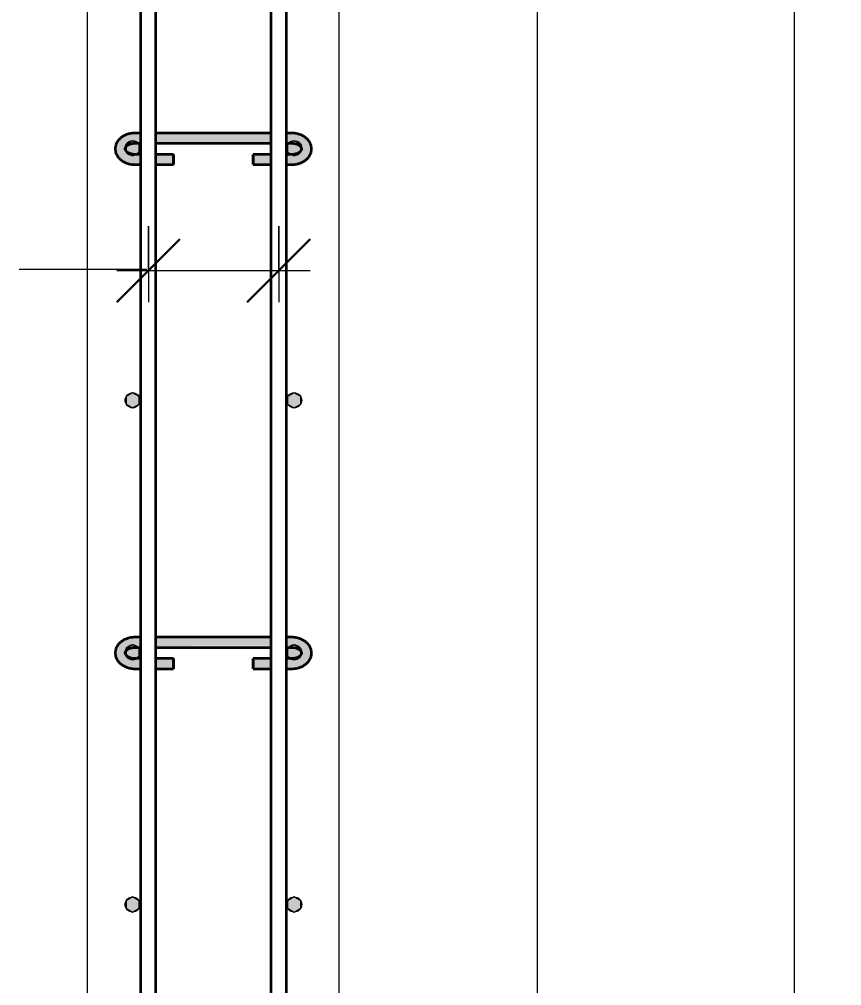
# Model space of a CAD drawing. Header units: millimetres. Extents: x 30199 to 68228, y -5153 to 33546.
# Drawn here: x 64716 to 65368, y -764 to 2 of the extents above; entities that cross this region are included whole.
import ezdxf

# ---------------------------------------------------------------- set-up
doc = ezdxf.new("R2010")
doc.units = ezdxf.units.MM
for name, color, linetype, lineweight in [('AA_Dim', 7, 'Continuous', 9), ('AA_Dim-25', 7, 'Continuous', 9), ('AA_Oformlenie', 7, 'Continuous', 9), ('AA_Vinoska', 7, 'Continuous', 9), ('AF_Stena_Опалубка', 253, 'Continuous', 20), ('KR_Armatura', 7, 'Continuous', 20), ('KR_Armatura_Tonkie', 7, 'Continuous', 20)]:
    doc.layers.add(name, color=color, linetype=linetype, lineweight=lineweight)
doc.styles.add('ISOCPEUR_1', font='isocpeur.TTF', dxfattribs={"width": 0.9, "height": 62.5})
doc.styles.add('ISOCPEUR_8', font='isocpeur.TTF', dxfattribs={"width": 0.8, "height": 62.5})
doc.dimstyles.new('05_Округл_1мм__прозр__1', dxfattribs={"dimscale": 304.8, "dimtxt": 62.672186, "dimasz": 0.139436, "dimexe": 0.123031, "dimexo": 0.082021, "dimgap": 0.008202, "dimtad": 1, "dimdec": 0, "dimdsep": 46, "dimtxsty": 'ISOCPEUR_1', "dimblk1": 'OBLIQUE', "dimblk2": 'OBLIQUE', "dimsah": 1, "dimcen": 0.09, "dimdle": 0.123031, "dimazin": 0, "dimtfac": 1, "dimtdec": 4, "dimtix": 1, "dimtmove": 0, "dimatfit": 3, "dimfxl": 1, "dimtvp": 1, "dimtolj": 1, "dimtzin": 0, "dimlwd": 18, "dimlwe": 18, "dimarcsym": 2})
doc.dimstyles.new('10_Раскладка_арматуры_с_засечками_1', dxfattribs={"dimscale": 304.8, "dimtxt": 0.18, "dimasz": 0.164042, "dimexe": 0.082021, "dimexo": 0, "dimgap": 0, "dimtad": 1, "dimdec": 3, "dimrnd": 0.001, "dimdsep": 46, "dimtxsty": 'ISOCPEUR_8', "dimblk1": 'OBLIQUE', "dimblk2": 'OBLIQUE', "dimsah": 1, "dimcen": 0.09, "dimdle": 0.082021, "dimazin": 0, "dimtfac": 1, "dimtdec": 4, "dimtix": 1, "dimtmove": 0, "dimatfit": 3, "dimfxl": 1, "dimtvp": 1, "dimtolj": 1, "dimtzin": 0, "dimlwd": 18, "dimlwe": 18, "dimarcsym": 2})

# ---------------------------------------------------------------- blocks, each defined once
blk = doc.blocks.new('261_Шпилька массив _НесАрм_РабПлоск_ - 8 А240-4151681-2-2 Армирование')
at = {"layer": 'KR_Armatura_Tonkie', "lineweight": 35}
for points in [[(32603.16, -111.81), (32603.16, -104.98), (32596.98, -103.54), (32595.65, -101.78), (32595.16, -100.49), (32596.23, -97.67), (32599.81, -95.47), (32603.16, -94.84), (32603.16, -88.01), (32597.1, -88.95), (32594.31, -90.34), (32590.67, -93.42), (32588.38, -96.17), (32587.16, -100.49), (32588.38, -104.82), (32591.85, -108.49), (32597.27, -110.98), (32599.27, -111.26)], [(32727, -111.81), (32733.12, -110.95), (32738.31, -108.49), (32741.78, -104.82), (32743, -100.49), (32741.78, -96.17), (32739.41, -92.58), (32734.11, -89.39), (32727, -88.15), (32727, -94.84), (32731, -95.6), (32734.11, -98.14), (32734.93, -100.67), (32734.11, -102.39), (32732.46, -103.72), (32727, -105.12), (32727, -110.98)], [(32603.16, -511.81), (32603.16, -504.98), (32596.98, -503.54), (32595.65, -501.78), (32595.19, -500.43), (32596.23, -497.67), (32599.16, -495.6), (32603.16, -494.84), (32603.16, -488.01), (32597.1, -488.95), (32594.31, -490.34), (32590.67, -493.42), (32588.38, -496.17), (32587.16, -500.49), (32588.38, -504.82), (32591.85, -508.49), (32597.04, -510.95), (32599.27, -511.26)], [(32727, -511.81), (32733.12, -510.95), (32738.31, -508.49), (32741.78, -504.82), (32742.98, -500.43), (32741.78, -496.17), (32739.41, -492.58), (32734.11, -489.39), (32727, -488.15), (32727, -494.84), (32731, -495.6), (32734.11, -498.14), (32734.93, -500.67), (32734.11, -502.39), (32732.46, -503.72), (32727, -505.12), (32727, -510.98)]]:
    blk.add_hatch(color=256, dxfattribs=at).paths.add_polyline_path(points)
h = blk.add_hatch(color=256, dxfattribs=at)
h.paths.add_polyline_path([(32607.5, -94.84), (32607.5, -88.01), (32603.16, -88.15), (32603.16, -94.84), (32606.89, -94.84)])
h.paths.add_polyline_path([(32723, -94.84), (32727, -94.84), (32727, -88.01), (32723, -88.15), (32723, -94.81)])
h.paths.add_polyline_path([(32660.48, -94.84), (32711, -94.73), (32711, -88.01), (32619.5, -88.2), (32619.5, -94.84)])
h = blk.add_hatch(color=256, dxfattribs=at)
h.paths.add_polyline_path([(32603.16, -112.98), (32603.16, -111.81), (32597.04, -110.95), (32591.85, -108.49), (32591.15, -108.15), (32595.65, -111.35), (32597.1, -112.04), (32599.71, -112.44)])
h.paths.add_polyline_path([(32595.72, -99.03), (32596.98, -97.45), (32603.16, -95.87), (32603.16, -94.84), (32599.13, -95.62), (32596.23, -97.69), (32596, -98.28)])
h = blk.add_hatch(color=256, dxfattribs=at)
h.paths.add_polyline_path([(32660.48, -96.01), (32711, -95.82), (32711, -94.84), (32619.5, -94.92), (32619.5, -96.01)])
h.paths.add_polyline_path([(32727, -96.01), (32727, -94.84), (32723, -94.84), (32723, -96.01)])
h.paths.add_polyline_path([(32603.16, -96.01), (32607.5, -95.87), (32607.5, -94.84), (32603.16, -94.84), (32603.16, -95.87)])
h = blk.add_hatch(color=256, dxfattribs=at)
h.paths.add_polyline_path([(32727, -112.98), (32734.51, -111.53), (32739.41, -108.41), (32741.78, -104.82), (32738.31, -108.49), (32732.89, -110.98), (32727, -111.81), (32727, -112.84)])
h.paths.add_polyline_path([(32734.23, -98.57), (32733.93, -97.67), (32730.36, -95.47), (32727, -94.84), (32727, -96.01), (32727.62, -96.1), (32734.11, -98.53)])
h = blk.add_hatch(color=256, dxfattribs=at)
h.paths.add_polyline_path([(32603.16, -111.81), (32607.5, -111.69), (32607.5, -104.98), (32603.16, -105.12), (32603.16, -110.98)])
h.paths.add_polyline_path([(32633.46, -111.81), (32633.46, -104.98), (32619.5, -105.12), (32619.5, -111.81)])
h = blk.add_hatch(color=256, dxfattribs=at)
h.paths.add_polyline_path([(32727, -111.81), (32727, -104.98), (32723, -105.17), (32723, -111.81)])
h.paths.add_polyline_path([(32711, -111.81), (32711, -104.98), (32696.7, -105.12), (32696.7, -111.81), (32709.57, -111.81)])
h = blk.add_hatch(color=256, dxfattribs=at)
h.paths.add_polyline_path([(32607.5, -112.98), (32607.5, -111.81), (32603.16, -111.81), (32603.16, -112.98)])
h.paths.add_polyline_path([(32633.46, -112.98), (32633.46, -111.81), (32619.5, -111.81), (32619.5, -112.98)])
h = blk.add_hatch(color=256, dxfattribs=at)
h.paths.add_polyline_path([(32709.57, -112.98), (32711, -112.84), (32711, -111.81), (32696.7, -111.81), (32696.7, -112.98)])
h.paths.add_polyline_path([(32723, -112.98), (32727, -112.84), (32727, -111.81), (32723, -111.89), (32723, -112.86)])
h = blk.add_hatch(color=256, dxfattribs=at)
h.paths.add_polyline_path([(32723, -494.84), (32727, -494.84), (32727, -488.01), (32723, -488.15), (32723, -494.81)])
h.paths.add_polyline_path([(32619.5, -494.84), (32711, -494.73), (32711, -488.01), (32619.5, -488.2), (32619.5, -494.12)])
h.paths.add_polyline_path([(32603.16, -494.84), (32607.5, -494.84), (32607.5, -488.01), (32603.16, -488.15), (32603.16, -494.01)])
h = blk.add_hatch(color=256, dxfattribs=at)
h.paths.add_polyline_path([(32603.16, -512.98), (32603.16, -511.81), (32597.04, -510.95), (32591.85, -508.49), (32591.15, -508.15), (32595.65, -511.35), (32597.1, -512.04), (32599.71, -512.44)])
h.paths.add_polyline_path([(32595.72, -499.03), (32596.98, -497.45), (32603.16, -495.87), (32603.16, -494.84), (32599.13, -495.62), (32596.23, -497.69), (32596, -498.28)])
h = blk.add_hatch(color=256, dxfattribs=at)
h.paths.add_polyline_path([(32603.16, -496.01), (32607.5, -495.87), (32607.5, -494.84), (32603.16, -494.84), (32603.16, -495.87)])
h.paths.add_polyline_path([(32727, -496.01), (32727, -494.84), (32723, -494.84), (32723, -496.01)])
h.paths.add_polyline_path([(32711, -496.01), (32711, -494.84), (32619.5, -494.92), (32619.5, -496.01), (32709.57, -496.01)])
h = blk.add_hatch(color=256, dxfattribs=at)
h.paths.add_polyline_path([(32727, -512.98), (32734.51, -511.53), (32739.41, -508.41), (32741.78, -504.82), (32738.31, -508.49), (32733.12, -510.95), (32727, -512.03), (32727, -512.84)])
h.paths.add_polyline_path([(32734.23, -498.57), (32733.93, -497.67), (32730.36, -495.47), (32727, -494.84), (32727, -496.01), (32727.62, -496.1), (32734.11, -498.53)])
h = blk.add_hatch(color=256, dxfattribs=at)
h.paths.add_polyline_path([(32603.16, -511.81), (32607.5, -511.69), (32607.5, -504.98), (32603.16, -505.12), (32603.16, -510.98)])
h.paths.add_polyline_path([(32633.46, -511.81), (32633.46, -504.98), (32619.5, -505.12), (32619.5, -511.81)])
h = blk.add_hatch(color=256, dxfattribs=at)
h.paths.add_polyline_path([(32711, -511.81), (32711, -504.98), (32696.7, -505.12), (32696.7, -511.81), (32709.57, -511.81)])
h.paths.add_polyline_path([(32723, -511.81), (32727, -511.81), (32727, -504.98), (32723, -505.17), (32723, -511.09)])
h = blk.add_hatch(color=256, dxfattribs=at)
h.paths.add_polyline_path([(32619.5, -512.98), (32633.46, -512.84), (32633.46, -511.81), (32619.5, -511.81), (32619.5, -512.91)])
h.paths.add_polyline_path([(32607.5, -512.98), (32607.5, -511.81), (32603.16, -511.81), (32603.16, -512.98)])
h = blk.add_hatch(color=256, dxfattribs=at)
h.paths.add_polyline_path([(32727, -512.98), (32727, -511.81), (32723, -512.03), (32723, -512.98)])
h.paths.add_polyline_path([(32709.57, -512.98), (32711, -512.84), (32711, -511.81), (32696.7, -511.81), (32696.7, -512.98)])
for p, q in [((32607.5, -88.01), (32603.16, -88.01)), ((32711, -88.01), (32619.5, -88.01)), ((32727, -88.01), (32723, -88.01)), ((32603.16, -96.01), (32607.5, -96.01)), ((32619.5, -96.01), (32711, -96.01)), ((32723, -96.01), (32727, -96.01)), ((32607.5, -104.98), (32603.16, -104.98)), ((32633.46, -104.98), (32619.5, -104.98)), ((32633.46, -104.98), (32633.46, -111.81)), ((32633.46, -106.15), (32633.46, -105.12)), ((32633.46, -112.84), (32633.46, -106.15)), ((32711, -104.98), (32696.7, -104.98)), ((32696.7, -111.81), (32696.7, -104.98)), ((32696.7, -105.12), (32696.7, -106.15)), ((32696.7, -106.15), (32696.7, -112.84)), ((32727, -104.98), (32723, -104.98)), ((32603.16, -112.98), (32607.5, -112.98)), ((32619.5, -112.98), (32633.46, -112.98)), ((32633.46, -111.81), (32633.46, -112.98)), ((32696.7, -112.98), (32696.7, -111.81)), ((32696.7, -112.98), (32711, -112.98)), ((32723, -112.98), (32727, -112.98)), ((32607.5, -488.01), (32603.16, -488.01)), ((32711, -488.01), (32619.5, -488.01)), ((32727, -488.01), (32723, -488.01)), ((32603.16, -496.01), (32607.5, -496.01)), ((32619.5, -496.01), (32711, -496.01)), ((32723, -496.01), (32727, -496.01)), ((32607.5, -504.98), (32603.16, -504.98)), ((32633.46, -504.98), (32619.5, -504.98)), ((32633.46, -504.98), (32633.46, -511.81)), ((32633.46, -506.15), (32633.46, -505.12)), ((32711, -504.98), (32696.7, -504.98)), ((32696.7, -511.81), (32696.7, -504.98)), ((32696.7, -505.12), (32696.7, -506.15)), ((32727, -504.98), (32723, -504.98)), ((32603.16, -512.98), (32607.5, -512.98)), ((32619.5, -512.98), (32633.46, -512.98)), ((32633.46, -512.84), (32633.46, -506.15)), ((32633.46, -511.81), (32633.46, -512.98)), ((32696.7, -506.15), (32696.7, -512.84)), ((32696.7, -512.98), (32696.7, -511.81)), ((32696.7, -512.98), (32711, -512.98)), ((32723, -512.98), (32727, -512.98))]:
    blk.add_line(p, q, dxfattribs=at)
at = {"layer": 'KR_Armatura_Tonkie', "lineweight": 35, "flags": 128}
for points in [[(32603.16, -88.01), (32602.57, -88.02), (32601.98, -88.04), (32601.39, -88.09), (32600.8, -88.14), (32600.21, -88.22), (32599.63, -88.31), (32599.05, -88.42), (32598.48, -88.55), (32597.91, -88.69), (32597.34, -88.85), (32596.79, -89.02), (32596.24, -89.21), (32595.7, -89.42), (32595.17, -89.65), (32594.65, -89.89), (32594.13, -90.15), (32593.63, -90.42), (32593.14, -90.72), (32592.66, -91.02), (32592.2, -91.35), (32591.75, -91.69), (32591.31, -92.05), (32590.89, -92.42), (32590.49, -92.81), (32590.1, -93.22), (32589.74, -93.64), (32589.39, -94.08), (32589.06, -94.54), (32588.76, -95.01), (32588.47, -95.49), (32588.22, -95.99), (32587.98, -96.5), (32587.78, -97.03), (32587.6, -97.56), (32587.45, -98.1), (32587.33, -98.66), (32587.25, -99.21), (32587.19, -99.78), (32587.16, -100.34), (32587.16, -100.49)], [(32743, -100.49), (32742.98, -99.93), (32742.94, -99.37), (32742.86, -98.81), (32742.75, -98.25), (32742.61, -97.71), (32742.44, -97.17), (32742.24, -96.64), (32742.01, -96.13), (32741.76, -95.63), (32741.49, -95.14), (32741.19, -94.66), (32740.87, -94.21), (32740.52, -93.76), (32740.16, -93.33), (32739.78, -92.92), (32739.38, -92.53), (32738.96, -92.15), (32738.53, -91.79), (32738.09, -91.44), (32737.62, -91.11), (32737.15, -90.8), (32736.66, -90.5), (32736.17, -90.22), (32735.66, -89.96), (32735.14, -89.71), (32734.61, -89.48), (32734.07, -89.27), (32733.52, -89.07), (32732.97, -88.89), (32732.41, -88.73), (32731.84, -88.58), (32731.27, -88.45), (32730.69, -88.34), (32730.11, -88.24), (32729.52, -88.16), (32728.94, -88.1), (32728.35, -88.05), (32727.75, -88.02), (32727.16, -88.01), (32727, -88.01)], [(32595.16, -100.49), (32595.17, -100.38), (32595.18, -100.27), (32595.19, -100.15), (32595.22, -100.03), (32595.25, -99.91), (32595.29, -99.79), (32595.34, -99.66), (32595.39, -99.52), (32595.46, -99.39), (32595.54, -99.24), (32595.64, -99.1), (32595.74, -98.95), (32595.86, -98.8), (32595.99, -98.64), (32596.13, -98.49), (32596.29, -98.33), (32596.47, -98.17), (32596.65, -98.01), (32596.85, -97.86), (32597.07, -97.71), (32597.3, -97.56), (32597.54, -97.41), (32597.79, -97.27), (32598.06, -97.13), (32598.33, -97), (32598.62, -96.87), (32598.92, -96.75), (32599.23, -96.64), (32599.55, -96.54), (32599.88, -96.44), (32600.21, -96.36), (32600.55, -96.28), (32600.9, -96.21), (32601.25, -96.15), (32601.61, -96.1), (32601.97, -96.06), (32602.33, -96.04), (32602.7, -96.02), (32603.06, -96.01), (32603.16, -96.01)], [(32727, -96.01), (32727.37, -96.01), (32727.73, -96.03), (32728.1, -96.06), (32728.46, -96.09), (32728.82, -96.14), (32729.17, -96.19), (32729.52, -96.26), (32729.86, -96.33), (32730.2, -96.42), (32730.53, -96.51), (32730.85, -96.61), (32731.16, -96.72), (32731.46, -96.84), (32731.75, -96.96), (32732.03, -97.09), (32732.3, -97.23), (32732.56, -97.37), (32732.8, -97.52), (32733.04, -97.66), (32733.25, -97.82), (32733.46, -97.97), (32733.65, -98.13), (32733.83, -98.29), (32733.99, -98.44), (32734.14, -98.6), (32734.27, -98.75), (32734.39, -98.91), (32734.5, -99.06), (32734.6, -99.2), (32734.68, -99.35), (32734.75, -99.49), (32734.81, -99.62), (32734.86, -99.75), (32734.91, -99.88), (32734.94, -100), (32734.96, -100.12), (32734.98, -100.24), (32734.99, -100.35), (32735, -100.46), (32735, -100.49)], [(32587.16, -100.49), (32587.18, -101.06), (32587.23, -101.62), (32587.31, -102.18), (32587.42, -102.74), (32587.56, -103.28), (32587.73, -103.82), (32587.93, -104.35), (32588.15, -104.86), (32588.4, -105.36), (32588.68, -105.85), (32588.98, -106.33), (32589.3, -106.78), (32589.64, -107.23), (32590, -107.66), (32590.38, -108.07), (32590.78, -108.46), (32591.2, -108.84), (32591.63, -109.2), (32592.08, -109.55), (32592.54, -109.88), (32593.01, -110.19), (32593.5, -110.49), (32594, -110.77), (32594.51, -111.03), (32595.03, -111.28), (32595.56, -111.51), (32596.09, -111.72), (32596.64, -111.92), (32597.19, -112.1), (32597.75, -112.26), (32598.32, -112.41), (32598.89, -112.54), (32599.47, -112.65), (32600.05, -112.75), (32600.64, -112.83), (32601.23, -112.89), (32601.82, -112.94), (32602.41, -112.97), (32603, -112.98), (32603.16, -112.98)], [(32603.16, -104.98), (32602.8, -104.98), (32602.43, -104.96), (32602.07, -104.93), (32601.7, -104.9), (32601.35, -104.85), (32600.99, -104.8), (32600.64, -104.73), (32600.3, -104.65), (32599.96, -104.57), (32599.64, -104.48), (32599.32, -104.38), (32599, -104.27), (32598.7, -104.15), (32598.41, -104.03), (32598.13, -103.9), (32597.86, -103.76), (32597.6, -103.62), (32597.36, -103.47), (32597.13, -103.33), (32596.91, -103.17), (32596.7, -103.02), (32596.51, -102.86), (32596.34, -102.7), (32596.18, -102.55), (32596.03, -102.39), (32595.89, -102.24), (32595.77, -102.08), (32595.66, -101.93), (32595.57, -101.79), (32595.48, -101.64), (32595.41, -101.5), (32595.35, -101.37), (32595.3, -101.24), (32595.26, -101.11), (32595.22, -100.99), (32595.2, -100.87), (32595.18, -100.75), (32595.17, -100.64), (32595.16, -100.53), (32595.16, -100.49)], [(32727, -112.98), (32727.59, -112.97), (32728.19, -112.95), (32728.78, -112.9), (32729.37, -112.85), (32729.95, -112.77), (32730.53, -112.68), (32731.11, -112.57), (32731.69, -112.44), (32732.26, -112.3), (32732.82, -112.14), (32733.37, -111.97), (32733.92, -111.78), (32734.46, -111.57), (32735, -111.34), (32735.52, -111.1), (32736.03, -110.84), (32736.53, -110.57), (32737.02, -110.27), (32737.5, -109.97), (32737.96, -109.64), (32738.41, -109.3), (32738.85, -108.94), (32739.27, -108.57), (32739.67, -108.18), (32740.06, -107.77), (32740.43, -107.35), (32740.77, -106.91), (32741.1, -106.45), (32741.41, -105.98), (32741.69, -105.5), (32741.95, -105), (32742.18, -104.49), (32742.39, -103.96), (32742.56, -103.43), (32742.71, -102.89), (32742.83, -102.33), (32742.92, -101.78), (32742.97, -101.21), (32743, -100.65), (32743, -100.49)], [(32735, -100.49), (32735, -100.61), (32734.99, -100.72), (32734.97, -100.84), (32734.95, -100.96), (32734.92, -101.08), (32734.88, -101.2), (32734.83, -101.33), (32734.77, -101.47), (32734.7, -101.6), (32734.62, -101.75), (32734.53, -101.89), (32734.42, -102.04), (32734.31, -102.19), (32734.17, -102.35), (32734.03, -102.5), (32733.87, -102.66), (32733.7, -102.82), (32733.51, -102.98), (32733.31, -103.13), (32733.1, -103.28), (32732.87, -103.43), (32732.63, -103.58), (32732.37, -103.72), (32732.11, -103.86), (32731.83, -103.99), (32731.54, -104.12), (32731.24, -104.24), (32730.93, -104.35), (32730.61, -104.45), (32730.29, -104.55), (32729.95, -104.63), (32729.61, -104.71), (32729.27, -104.78), (32728.91, -104.84), (32728.56, -104.89), (32728.19, -104.92), (32727.83, -104.95), (32727.47, -104.97), (32727.1, -104.98), (32727, -104.98)], [(32603.16, -488.01), (32602.57, -488.02), (32601.98, -488.04), (32601.39, -488.09), (32600.8, -488.14), (32600.21, -488.22), (32599.63, -488.31), (32599.05, -488.42), (32598.48, -488.55), (32597.91, -488.69), (32597.34, -488.85), (32596.79, -489.02), (32596.24, -489.21), (32595.7, -489.42), (32595.17, -489.65), (32594.65, -489.89), (32594.13, -490.15), (32593.63, -490.42), (32593.14, -490.72), (32592.66, -491.02), (32592.2, -491.35), (32591.75, -491.69), (32591.31, -492.05), (32590.89, -492.42), (32590.49, -492.81), (32590.1, -493.22), (32589.74, -493.64), (32589.39, -494.08), (32589.06, -494.54), (32588.76, -495.01), (32588.47, -495.49), (32588.22, -495.99), (32587.98, -496.5), (32587.78, -497.03), (32587.6, -497.56), (32587.45, -498.1), (32587.33, -498.66), (32587.25, -499.21), (32587.19, -499.78), (32587.16, -500.34), (32587.16, -500.49)], [(32743, -500.49), (32742.98, -499.93), (32742.94, -499.37), (32742.86, -498.81), (32742.75, -498.25), (32742.61, -497.71), (32742.44, -497.17), (32742.24, -496.64), (32742.01, -496.13), (32741.76, -495.63), (32741.49, -495.14), (32741.19, -494.66), (32740.87, -494.21), (32740.52, -493.76), (32740.16, -493.33), (32739.78, -492.92), (32739.38, -492.53), (32738.96, -492.15), (32738.53, -491.79), (32738.09, -491.44), (32737.62, -491.11), (32737.15, -490.8), (32736.66, -490.5), (32736.17, -490.22), (32735.66, -489.96), (32735.14, -489.71), (32734.61, -489.48), (32734.07, -489.27), (32733.52, -489.07), (32732.97, -488.89), (32732.41, -488.73), (32731.84, -488.58), (32731.27, -488.45), (32730.69, -488.34), (32730.11, -488.24), (32729.52, -488.16), (32728.94, -488.1), (32728.35, -488.05), (32727.75, -488.02), (32727.16, -488.01), (32727, -488.01)], [(32595.16, -500.49), (32595.17, -500.38), (32595.18, -500.27), (32595.19, -500.15), (32595.22, -500.03), (32595.25, -499.91), (32595.29, -499.79), (32595.34, -499.66), (32595.39, -499.52), (32595.46, -499.39), (32595.54, -499.24), (32595.64, -499.1), (32595.74, -498.95), (32595.86, -498.8), (32595.99, -498.64), (32596.13, -498.49), (32596.29, -498.33), (32596.47, -498.17), (32596.65, -498.01), (32596.85, -497.86), (32597.07, -497.71), (32597.3, -497.56), (32597.54, -497.41), (32597.79, -497.27), (32598.06, -497.13), (32598.33, -497), (32598.62, -496.87), (32598.92, -496.75), (32599.23, -496.64), (32599.55, -496.54), (32599.88, -496.44), (32600.21, -496.36), (32600.55, -496.28), (32600.9, -496.21), (32601.25, -496.15), (32601.61, -496.1), (32601.97, -496.06), (32602.33, -496.04), (32602.7, -496.02), (32603.06, -496.01), (32603.16, -496.01)], [(32727, -496.01), (32727.37, -496.01), (32727.73, -496.03), (32728.1, -496.06), (32728.46, -496.09), (32728.82, -496.14), (32729.17, -496.19), (32729.52, -496.26), (32729.86, -496.33), (32730.2, -496.42), (32730.53, -496.51), (32730.85, -496.61), (32731.16, -496.72), (32731.46, -496.84), (32731.75, -496.96), (32732.03, -497.09), (32732.3, -497.23), (32732.56, -497.37), (32732.8, -497.52), (32733.04, -497.66), (32733.25, -497.82), (32733.46, -497.97), (32733.65, -498.13), (32733.83, -498.29), (32733.99, -498.44), (32734.14, -498.6), (32734.27, -498.75), (32734.39, -498.91), (32734.5, -499.06), (32734.6, -499.2), (32734.68, -499.35), (32734.75, -499.49), (32734.81, -499.62), (32734.86, -499.75), (32734.91, -499.88), (32734.94, -500), (32734.96, -500.12), (32734.98, -500.24), (32734.99, -500.35), (32735, -500.46), (32735, -500.49)], [(32587.16, -500.49), (32587.18, -501.06), (32587.23, -501.62), (32587.31, -502.18), (32587.42, -502.74), (32587.56, -503.28), (32587.73, -503.82), (32587.93, -504.35), (32588.15, -504.86), (32588.4, -505.36), (32588.68, -505.85), (32588.98, -506.33), (32589.3, -506.78), (32589.64, -507.23), (32590, -507.66), (32590.38, -508.07), (32590.78, -508.46), (32591.2, -508.84), (32591.63, -509.2), (32592.08, -509.55), (32592.54, -509.88), (32593.01, -510.19), (32593.5, -510.49), (32594, -510.77), (32594.51, -511.03), (32595.03, -511.28), (32595.56, -511.51), (32596.09, -511.72), (32596.64, -511.92), (32597.19, -512.1), (32597.75, -512.26), (32598.32, -512.41), (32598.89, -512.54), (32599.47, -512.65), (32600.05, -512.75), (32600.64, -512.83), (32601.23, -512.89), (32601.82, -512.94), (32602.41, -512.97), (32603, -512.98), (32603.16, -512.98)], [(32603.16, -504.98), (32602.8, -504.98), (32602.43, -504.96), (32602.07, -504.93), (32601.7, -504.9), (32601.35, -504.85), (32600.99, -504.8), (32600.64, -504.73), (32600.3, -504.65), (32599.96, -504.57), (32599.64, -504.48), (32599.32, -504.38), (32599, -504.27), (32598.7, -504.15), (32598.41, -504.03), (32598.13, -503.9), (32597.86, -503.76), (32597.6, -503.62), (32597.36, -503.47), (32597.13, -503.33), (32596.91, -503.17), (32596.7, -503.02), (32596.51, -502.86), (32596.34, -502.7), (32596.18, -502.55), (32596.03, -502.39), (32595.89, -502.24), (32595.77, -502.08), (32595.66, -501.93), (32595.57, -501.79), (32595.48, -501.64), (32595.41, -501.5), (32595.35, -501.37), (32595.3, -501.24), (32595.26, -501.11), (32595.22, -500.99), (32595.2, -500.87), (32595.18, -500.75), (32595.17, -500.64), (32595.16, -500.53), (32595.16, -500.49)], [(32727, -512.98), (32727.59, -512.97), (32728.19, -512.95), (32728.78, -512.9), (32729.37, -512.85), (32729.95, -512.77), (32730.53, -512.68), (32731.11, -512.57), (32731.69, -512.44), (32732.26, -512.3), (32732.82, -512.14), (32733.37, -511.97), (32733.92, -511.78), (32734.46, -511.57), (32735, -511.34), (32735.52, -511.1), (32736.03, -510.84), (32736.53, -510.57), (32737.02, -510.27), (32737.5, -509.97), (32737.96, -509.64), (32738.41, -509.3), (32738.85, -508.94), (32739.27, -508.57), (32739.67, -508.18), (32740.06, -507.77), (32740.43, -507.35), (32740.77, -506.91), (32741.1, -506.45), (32741.41, -505.98), (32741.69, -505.5), (32741.95, -505), (32742.18, -504.49), (32742.39, -503.96), (32742.56, -503.43), (32742.71, -502.89), (32742.83, -502.33), (32742.92, -501.78), (32742.97, -501.21), (32743, -500.65), (32743, -500.49)], [(32735, -500.49), (32735, -500.61), (32734.99, -500.72), (32734.97, -500.84), (32734.95, -500.96), (32734.92, -501.08), (32734.88, -501.2), (32734.83, -501.33), (32734.77, -501.47), (32734.7, -501.6), (32734.62, -501.75), (32734.53, -501.89), (32734.42, -502.04), (32734.31, -502.19), (32734.17, -502.35), (32734.03, -502.5), (32733.87, -502.66), (32733.7, -502.82), (32733.51, -502.98), (32733.31, -503.13), (32733.1, -503.28), (32732.87, -503.43), (32732.63, -503.58), (32732.37, -503.72), (32732.11, -503.86), (32731.83, -503.99), (32731.54, -504.12), (32731.24, -504.24), (32730.93, -504.35), (32730.61, -504.45), (32730.29, -504.55), (32729.95, -504.63), (32729.61, -504.71), (32729.27, -504.78), (32728.91, -504.84), (32728.56, -504.89), (32728.19, -504.92), (32727.83, -504.95), (32727.47, -504.97), (32727.1, -504.98), (32727, -504.98)]]:
    blk.add_lwpolyline(points, dxfattribs=at)
blk = doc.blocks.new('011_Прямоугольник обрыва _ЭлУзла_ - 011_Прямоугольник обрыва _ЭлУзла_-4151042-2-2 Армирование')
at = {"layer": 'AA_Oformlenie'}
blk.add_line((32921.93, 721.32), (32921.93, -1956.01), dxfattribs=at)
blk = doc.blocks.new('DIMBLOCK84-2-2 Армирование')
at = {"layer": 'AA_Dim-25', "lineweight": 18}
for p, q in [((64817.93, -161.73), (64817.93, -222.09)), ((64817.93, -197.09), (64817.93, -161.73)), ((64921.43, -161.73), (64921.43, -222.09)), ((64921.43, -197.09), (64921.43, -161.73)), ((64792.93, -197.09), (64946.43, -197.09))]:
    blk.add_line(p, q, dxfattribs=at)
at = {"layer": 'AA_Dim-25', "lineweight": 30}
for p, q in [((64817.93, -197.09), (64842.93, -172.09)), ((64921.43, -197.09), (64946.43, -172.09)), ((64817.93, -197.09), (64792.93, -222.09)), ((64921.43, -197.09), (64896.43, -222.09))]:
    blk.add_line(p, q, dxfattribs=at)
blk = doc.blocks.new('_Oblique')
at = {"color": 0, "linetype": 'ByBlock', "lineweight": -2}
blk.add_line((-0.5, -0.5), (0.5, 0.5), dxfattribs=at)
blk = doc.blocks.new('DIMBLOCK89-2-2 Армирование')
at = {"layer": 'AA_Dim-25', "lineweight": 30}
for p, q in [((65330.53, 700), (65309.28, 721.25)), ((65330.53, 700), (65351.78, 678.75)), ((65330.53, -2900), (65309.28, -2878.75)), ((65330.53, -2900), (65351.78, -2921.25))]:
    blk.add_line(p, q, dxfattribs=at)
at = {"layer": 'AA_Dim-25', "lineweight": 18}
for p, q in [((64964.59, 700), (65368.03, 700)), ((65330.53, 700), (64964.59, 700)), ((65330.53, -2900), (65330.53, 700)), ((64964.59, -2900), (65368.03, -2900)), ((65330.53, -2900), (64964.59, -2900))]:
    blk.add_line(p, q, dxfattribs=at)
at = {"layer": 'AA_Dim-25', "color": 0, "lineweight": 18, "insert": (65246.61, -1308.71), "char_height": 62.5, "width": 500.9045, "attachment_point": 1, "rotation": 90, "line_spacing_factor": 1.135194, "style": 'ISOCPEUR_1'}
blk.add_mtext('200х18=3600', dxfattribs=at)

msp = doc.modelspace()

# ---------------------------------------------------------------- hatches: boundary and pattern name
at = {"layer": 'KR_Armatura'}
h = msp.add_hatch(color=256, dxfattribs=at)
edge = h.paths.add_edge_path()
edge.add_arc((64805.4665, -100), 6, 0, 360)
for points in [[(64805.4665, -106), (64810.6626, -103), (64810.6626, -97), (64805.4665, -94), (64800.2703, -97), (64800.2703, -103), (64803.5592, -104.8988)], [(64933.5879, -106), (64938.784, -103), (64938.5387, -96.8583), (64933.5879, -94), (64928.3917, -97), (64928.3917, -103)], [(64805.4665, -306), (64810.6626, -303), (64810.6626, -297), (64805.4665, -294), (64800.2703, -297), (64800.2703, -303)], [(64933.5879, -306), (64938.784, -303), (64938.784, -297), (64933.5879, -294), (64928.3917, -297), (64928.3917, -303)], [(64805.4665, -506), (64810.6626, -503), (64810.6626, -497), (64805.4665, -494), (64800.2703, -497), (64800.2703, -503), (64803.5592, -504.8988)], [(64933.5879, -506), (64938.784, -503), (64938.5387, -496.8583), (64933.5879, -494), (64928.3917, -497), (64928.3917, -503)], [(64805.4665, -706), (64810.6626, -703), (64810.6626, -697), (64805.4665, -694), (64800.2703, -697), (64800.2703, -703)], [(64933.5879, -706), (64938.784, -703), (64938.784, -697), (64933.5879, -694), (64928.3917, -697), (64928.3917, -703)]]:
    msp.add_hatch(color=256, dxfattribs=at).paths.add_polyline_path(points)
h = msp.add_hatch(color=256, dxfattribs=at)
edge = h.paths.add_edge_path()
edge.add_arc((64933.5879, -100), 6, 0, 360)
h = msp.add_hatch(color=256, dxfattribs=at)
edge = h.paths.add_edge_path()
edge.add_arc((64805.4665, -300), 6, 0, 360)
h = msp.add_hatch(color=256, dxfattribs=at)
edge = h.paths.add_edge_path()
edge.add_arc((64933.5879, -300), 6, 0, 360)
h = msp.add_hatch(color=256, dxfattribs=at)
edge = h.paths.add_edge_path()
edge.add_arc((64805.4665, -500), 6, 0, 360)
h = msp.add_hatch(color=256, dxfattribs=at)
edge = h.paths.add_edge_path()
edge.add_arc((64933.5879, -500), 6, 0, 360)
h = msp.add_hatch(color=256, dxfattribs=at)
edge = h.paths.add_edge_path()
edge.add_arc((64805.4665, -700), 6, 0, 360)
h = msp.add_hatch(color=256, dxfattribs=at)
edge = h.paths.add_edge_path()
edge.add_arc((64933.5879, -700), 6, 0, 360)

# ---------------------------------------------------------------- linework, layer by layer
at = {"layer": 'AA_Vinoska'}
msp.add_line((64816.6865, -196.2885), (64715.5539, -196.2885), dxfattribs=at)
at = {"layer": 'AF_Stena_Опалубка'}
for p, q in [((64769.4318, 749.9996), (64769.4318, -2950)), ((64969.4318, -2950), (64969.4318, 749.9996))]:
    msp.add_line(p, q, dxfattribs=at)
at = {"layer": 'KR_Armatura'}
for p, q in [((64805.4665, -94), (64800.2703, -97)), ((64800.2703, -97), (64800.2703, -103)), ((64810.6626, -97), (64805.4665, -94)), ((64810.6626, -103), (64810.6626, -97)), ((64933.5879, -94), (64928.3917, -97)), ((64928.3917, -97), (64928.3917, -103)), ((64938.5387, -96.8583), (64933.5879, -94)), ((64938.784, -103), (64938.5387, -96.8583)), ((64800.2703, -103), (64803.5592, -104.8988)), ((64803.5592, -104.8988), (64805.4665, -106)), ((64805.4665, -106), (64810.6626, -103)), ((64928.3917, -103), (64933.5879, -106)), ((64933.5879, -106), (64938.784, -103)), ((64805.4665, -294), (64800.2703, -297)), ((64800.2703, -297), (64800.2703, -303)), ((64810.6626, -297), (64805.4665, -294)), ((64810.6626, -303), (64810.6626, -297)), ((64933.5879, -294), (64928.3917, -297)), ((64928.3917, -297), (64928.3917, -303)), ((64938.784, -297), (64933.5879, -294)), ((64938.784, -303), (64938.784, -297)), ((64800.2703, -303), (64805.4665, -306)), ((64805.4665, -306), (64810.6626, -303)), ((64928.3917, -303), (64933.5879, -306)), ((64933.5879, -306), (64938.784, -303)), ((64805.4665, -494), (64800.2703, -497)), ((64800.2703, -497), (64800.2703, -503)), ((64810.6626, -497), (64805.4665, -494)), ((64810.6626, -503), (64810.6626, -497)), ((64933.5879, -494), (64928.3917, -497)), ((64928.3917, -497), (64928.3917, -503)), ((64938.5387, -496.8583), (64933.5879, -494)), ((64938.784, -503), (64938.5387, -496.8583)), ((64800.2703, -503), (64803.5592, -504.8988)), ((64803.5592, -504.8988), (64805.4665, -506)), ((64805.4665, -506), (64810.6626, -503)), ((64928.3917, -503), (64933.5879, -506)), ((64933.5879, -506), (64938.784, -503)), ((64805.4665, -694), (64800.2703, -697)), ((64800.2703, -697), (64800.2703, -703)), ((64810.6626, -697), (64805.4665, -694)), ((64810.6626, -703), (64810.6626, -697)), ((64933.5879, -694), (64928.3917, -697)), ((64928.3917, -697), (64928.3917, -703)), ((64938.784, -697), (64933.5879, -694)), ((64938.784, -703), (64938.784, -697)), ((64800.2703, -703), (64805.4665, -706)), ((64805.4665, -706), (64810.6626, -703)), ((64928.3917, -703), (64933.5879, -706)), ((64933.5879, -706), (64938.784, -703))]:
    msp.add_line(p, q, dxfattribs=at)
for centre in [(64805.4665, -100), (64933.5879, -100), (64805.4665, -300), (64933.5879, -300), (64805.4665, -500), (64933.5879, -500), (64805.4665, -700), (64933.5879, -700)]:
    msp.add_circle(centre, 6, dxfattribs=at)
at = {"layer": 'KR_Armatura_Tonkie', "lineweight": 35}
for p, q in [((64811.9318, -2950), (64811.9318, 690)), ((64823.9318, -2950), (64823.9318, 690)), ((64915.4318, -2950), (64915.4318, 690)), ((64927.4318, -2950), (64927.4318, 690))]:
    msp.add_line(p, q, dxfattribs=at)

# ---------------------------------------------------------------- block references
at = {"layer": 'AA_Oformlenie'}
msp.add_blockref('011_Прямоугольник обрыва _ЭлУзла_ - 011_Прямоугольник обрыва _ЭлУзла_-4151042-2-2 Армирование', (32204.4318, 0), dxfattribs=at)
at = {"layer": 'KR_Armatura_Tonkie', "lineweight": 35}
msp.add_blockref('261_Шпилька массив _НесАрм_РабПлоск_ - 8 А240-4151681-2-2 Армирование', (32204.4318, 0), dxfattribs=at)

# ---------------------------------------------------------------- dimensions: what is measured, and where the dimension line sits
at = {"layer": 'AA_Dim', "lineweight": 18}
dim = msp.add_linear_dim(base=(65330.5262, 700), p1=(64939.5879, -2900), p2=(64939.5879, 700), angle=90, dimstyle='05_Округл_1мм__прозр__1', override={"dimpost": '200х18=<>', "dimfxl": 3600}, dxfattribs=at)
dim.commit()
dim.dimension.update_dxf_attribs({"geometry": 'DIMBLOCK89-2-2 Армирование', "text_midpoint": (65296.7762, -1100)})
dim = msp.add_linear_dim(base=(64921.4318, -197.0862), p1=(64817.9318, -161.7309), p2=(64921.4318, -161.7309), dimstyle='10_Раскладка_арматуры_с_засечками_1', override={"dimpost": '<>', "dimfxl": 103.5}, dxfattribs=at)
dim.commit()
dim.dimension.update_dxf_attribs({"geometry": 'DIMBLOCK84-2-2 Армирование', "text_midpoint": (64869.6818, -165.8362)})

doc.saveas('drawing.dxf')
